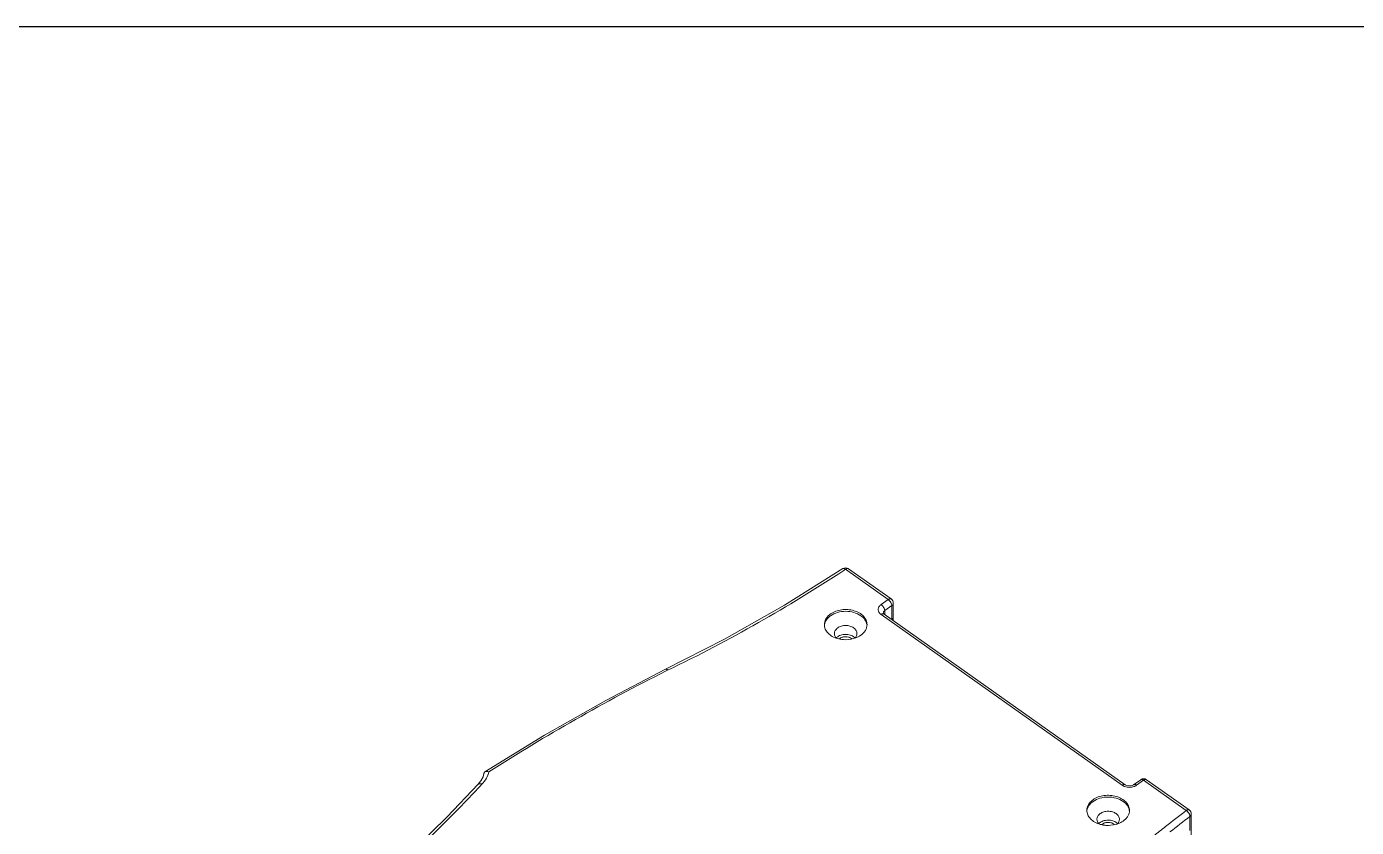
# Model space of a CAD drawing. Header units: millimetres. Extents: x 1177 to 2365, y 93 to 933.
# Drawn here: x 1782 to 2073.6, y 757.9 to 933.4 of the extents above; entities that cross this region are included whole.
import ezdxf

# ---------------------------------------------------------------- set-up
doc = ezdxf.new("R2010")
doc.units = ezdxf.units.MM
doc.header["$LTSCALE"] = 0.1
doc.layers.get('0').update_dxf_attribs({"lineweight": 13})
doc.layers.add('图框', color=7, linetype='Continuous')

# ---------------------------------------------------------------- blocks, each defined once
blk = doc.blocks.new('A4-H')
at = {"layer": '图框'}
blk.add_lwpolyline([(0, 210.021), (297, 210.021), (297, 0), (0, 0)], close=True, dxfattribs=at)

msp = doc.modelspace()

# ---------------------------------------------------------------- linework, layer by layer
for p, q in [((1961, 814.61), (1961.07, 814.64)), ((1961, 814.61), (1961, 814.61)), ((1961.24, 814.23), (1961.61, 814.47)), ((1961.25, 814.23), (1961.61, 814.47)), ((1970.97, 807.85), (1961.61, 814.47)), ((1962.24, 814.59), (1971.6, 807.97)), ((1969.41, 806.75), (1970.97, 807.85)), ((1971.74, 806.52), (1970.19, 805.42)), ((1970.19, 805.42), (1970.19, 804.57)), ((1971.74, 803.47), (1971.74, 806.52)), ((1972.07, 803.24), (1972.07, 807.07)), ((2022.3, 767.15), (1969.41, 804.55)), ((1969.87, 804.87), (1969.87, 804.87)), ((1970.05, 804.67), (1970.04, 804.67)), ((1970.05, 804.67), (2022.94, 767.27)), ((1922.11, 792.57), (1922.11, 792.57)), ((1922.29, 792.21), (1922.59, 792.36)), ((1922.3, 792.2), (1922.59, 792.36)), ((1881.05, 767.35), (1881.05, 767.35)), ((1881.45, 766.96), (1881.85, 767.38)), ((1881.46, 766.96), (1881.85, 767.38)), ((2024.78, 767.27), (2026.33, 768.37)), ((2026.97, 768.25), (2025.41, 767.15)), ((2036.33, 761.63), (2026.97, 768.25)), ((2027.6, 768.37), (2036.97, 761.75)), ((2037.14, 760.32), (2037.14, 757.21)), ((2037.43, 520.74), (2037.43, 760.85))]:
    msp.add_line(p, q)
for points in [[(1961, 814.61), (1948.23, 806.61), (1935.07, 799.17), (1922.11, 792.57)], [(1970.04, 804.67), (1970, 804.7), (1969.88, 804.83), (1969.87, 804.87), (1969.87, 804.87)], [(1922.11, 792.57), (1909, 785.73), (1895.6, 778.11), (1882.51, 770.06)], [(1881.05, 767.35), (1874.21, 760.22), (1867.27, 753.47), (1860.65, 747.45)], [(1882.3, 769.69), (1882.14, 768.98), (1881.65, 768.1), (1881.05, 767.35)], [(2024.78, 767.27), (2024.74, 767.24), (2024.45, 767.11), (2024.06, 767.02), (2023.63, 767.03), (2023.24, 767.12), (2022.94, 767.27)]]:
    msp.add_lwpolyline(points)
for centre, radius, start, end in [((1961.61, 813.69), 1.1, 54.7362, 123.3176), ((1970.97, 807.07), 1.1, 360, 54.7348), ((1961.55, 805.14), 6.09, 254.3342, 259.0225), ((2026.97, 767.47), 1.1, 54.7319, 125.2638), ((1650.27, 982.74), 316.25, 316.5134, 316.9748), ((2023.74, 769.32), 2.61, 247.7195, 250.2005), ((2023.98, 769.31), 2.6, 289.8169, 292.283), ((2223.15, 515.99), 308.6, 127.2545, 128.3247), ((2036.33, 760.85), 1.1, 360, 54.7341), ((2019.11, 764.44), 6.09, 254.3342, 259.0225), ((2218.77, 521.56), 299.99, 127.2611, 128.3227)]:
    msp.add_arc(centre, radius, start, end)
for points, knots in [([(1922.59, 792.36), (1929.34, 795.6), (1942.47, 802.5), (1955.12, 810.21), (1961.25, 814.23)], [0, 0, 0, 0, 0.505619, 1, 1, 1, 1]), ([(1961.07, 814.64), (1961.15, 814.66), (1961.3, 814.64), (1961.47, 814.56), (1961.56, 814.5), (1961.61, 814.47)], [0, 0, 0, 0, 0.443751, 0.712481, 1, 1, 1, 1]), ([(1961.61, 814.47), (1961.66, 814.51), (1961.78, 814.58), (1961.95, 814.64), (1962.11, 814.65), (1962.21, 814.61), (1962.24, 814.59)], [0, 0, 0, 0, 0.311765, 0.579995, 0.80431, 1, 1, 1, 1]), ([(1970.97, 807.85), (1971.02, 807.89), (1971.14, 807.96), (1971.31, 808.02), (1971.47, 808.03), (1971.57, 807.99), (1971.6, 807.97)], [0, 0, 0, 0, 0.311769, 0.58, 0.804314, 1, 1, 1, 1]), ([(1970.97, 807.85), (1971.08, 807.77), (1971.28, 807.58), (1971.52, 807.24), (1971.69, 806.88), (1971.74, 806.63), (1971.74, 806.52)], [0, 0, 0, 0, 0.253663, 0.524648, 0.782339, 1, 1, 1, 1]), ([(1966.31, 802.35), (1966.31, 802.51), (1966.27, 802.84), (1966.06, 803.49), (1965.54, 804.25), (1964.59, 804.97), (1963.41, 805.45), (1962.09, 805.68), (1960.32, 805.63), (1959.02, 805.18), (1958.33, 804.68)], [0, 0, 0, 0, 0.049921, 0.100886, 0.208885, 0.328501, 0.459328, 0.597675, 0.738038, 1, 1, 1, 1]), ([(1958.33, 804.3), (1958.78, 804.62), (1959.86, 805.11), (1961.63, 805.34), (1963.4, 805.11), (1964.48, 804.62), (1964.94, 804.3)], [0, 0, 0, 0, 0.240748, 0.500001, 0.759253, 1, 1, 1, 1]), ([(1969.41, 806.75), (1969.22, 806.61), (1968.97, 806.36), (1968.8, 805.96), (1968.75, 805.65), (1968.8, 805.34), (1968.97, 804.93), (1969.22, 804.68), (1969.41, 804.55)], [0, 0, 0, 0, 0.26327, 0.383809, 0.499986, 0.616159, 0.736689, 1, 1, 1, 1]), ([(1969.41, 806.75), (1969.52, 806.67), (1969.72, 806.48), (1969.97, 806.14), (1970.14, 805.78), (1970.19, 805.53), (1970.19, 805.42)], [0, 0, 0, 0, 0.242999, 0.52464, 0.791922, 1, 1, 1, 1]), ([(1970.19, 805.42), (1970.09, 805.35), (1969.94, 805.19), (1969.87, 804.97), (1969.87, 804.87)], [0, 0, 0, 0, 0.528688, 1, 1, 1, 1]), ([(1971.74, 806.52), (1971.84, 806.59), (1972, 806.74), (1972.07, 806.97), (1972.07, 807.07)], [0, 0, 0, 0, 0.528923, 1, 1, 1, 1]), ([(1958.33, 804.68), (1958.12, 804.54), (1957.74, 804.21), (1957.3, 803.64), (1957.02, 803.01), (1956.96, 802.56), (1956.96, 802.35)], [0, 0, 0, 0, 0.273041, 0.528146, 0.768253, 1, 1, 1, 1]), ([(1956.96, 802.35), (1956.96, 802.18), (1956.99, 801.85), (1957.21, 801.19), (1957.75, 800.42), (1958.71, 799.7), (1959.49, 799.39), (1959.91, 799.27)], [0, 0, 0, 0, 0.108448, 0.219221, 0.45424, 0.714893, 1, 1, 1, 1]), ([(1956.99, 802.34), (1957.02, 802.52), (1957.13, 802.9), (1957.52, 803.61), (1957.98, 804.05), (1958.33, 804.3)], [0, 0, 0, 0, 0.232449, 0.474673, 1, 1, 1, 1]), ([(1963.38, 801.64), (1963.14, 801.81), (1962.57, 802.07), (1961.63, 802.2), (1960.7, 802.07), (1960.12, 801.81), (1959.88, 801.64)], [0, 0, 0, 0, 0.240757, 0.499999, 0.759242, 1, 1, 1, 1]), ([(1964.94, 804.3), (1965.29, 804.05), (1965.75, 803.61), (1966.14, 802.9), (1966.25, 802.52), (1966.28, 802.34)], [0, 0, 0, 0, 0.525326, 0.76755, 1, 1, 1, 1]), ([(1964.94, 800.01), (1965.15, 800.16), (1965.53, 800.48), (1965.97, 801.06), (1966.24, 801.69), (1966.31, 802.13), (1966.31, 802.35)], [0, 0, 0, 0, 0.273041, 0.528146, 0.768253, 1, 1, 1, 1]), ([(1970.04, 804.67), (1970.01, 804.69), (1969.91, 804.73), (1969.74, 804.72), (1969.57, 804.65), (1969.46, 804.59), (1969.41, 804.55)], [0, 0, 0, 0, 0.204566, 0.439186, 0.708145, 1, 1, 1, 1]), ([(1971.98, 803.66), (1971.97, 803.64), (1971.9, 803.54), (1971.82, 803.46), (1971.74, 803.41)], [0, 0, 0, 0, 0.238568, 1, 1, 1, 1]), ([(1971.78, 803.44), (1971.87, 803.5), (1972.01, 803.66), (1972.07, 803.86), (1972.07, 803.96)], [0, 0, 0, 0, 0.526275, 1, 1, 1, 1]), ([(1972.07, 803.96), (1972.07, 803.88), (1972.04, 803.78), (1972, 803.68), (1971.98, 803.66)], [0, 0, 0, 0, 0.74106, 1, 1, 1, 1]), ([(1959.88, 801.64), (1959.67, 801.49), (1959.39, 801.21), (1959.19, 800.75), (1959.16, 800.52), (1959.16, 800.4)], [0, 0, 0, 0, 0.526764, 0.767593, 1, 1, 1, 1]), ([(1959.16, 800.4), (1959.16, 800.22), (1959.25, 799.82), (1959.49, 799.5), (1959.64, 799.36)], [0, 0, 0, 0, 0.478979, 1, 1, 1, 1]), ([(1959.59, 799.45), (1959.61, 799.47), (1959.7, 799.56), (1959.8, 799.64), (1959.88, 799.7)], [0, 0, 0, 0, 0.244603, 1, 1, 1, 1]), ([(1959.88, 799.7), (1960.15, 799.89), (1960.8, 800.16), (1961.85, 800.25), (1962.87, 800.04), (1963.45, 799.68), (1963.67, 799.45)], [0, 0, 0, 0, 0.245208, 0.509047, 0.767741, 1, 1, 1, 1]), ([(1961.12, 799.65), (1961.03, 799.63), (1960.71, 799.54), (1960.41, 799.38), (1960.24, 799.21)], [0, 0, 0, 0, 0.266273, 1, 1, 1, 1]), ([(1960.39, 799.16), (1960.64, 799.11), (1961.62, 798.98), (1962.64, 799.07), (1963.36, 799.27)], [0, 0, 0, 0, 0.250853, 1, 1, 1, 1]), ([(1962.58, 799.51), (1962.47, 799.56), (1962, 799.72), (1961.48, 799.73), (1961.12, 799.65)], [0, 0, 0, 0, 0.243331, 1, 1, 1, 1]), ([(1963.03, 799.22), (1963, 799.24), (1962.86, 799.36), (1962.7, 799.45), (1962.58, 799.51)], [0, 0, 0, 0, 0.239806, 1, 1, 1, 1]), ([(1963.36, 799.27), (1963.5, 799.32), (1964.06, 799.49), (1964.59, 799.76), (1964.94, 800.01)], [0, 0, 0, 0, 0.260323, 1, 1, 1, 1]), ([(1964.11, 800.4), (1964.11, 800.52), (1964.07, 800.75), (1963.87, 801.21), (1963.6, 801.49), (1963.38, 801.64)], [0, 0, 0, 0, 0.232407, 0.473237, 1, 1, 1, 1]), ([(1963.62, 799.36), (1963.77, 799.5), (1964.01, 799.82), (1964.11, 800.22), (1964.11, 800.4)], [0, 0, 0, 0, 0.52105, 1, 1, 1, 1]), ([(1883.36, 770.08), (1889.6, 774.06), (1902.39, 781.78), (1915.56, 788.84), (1922.29, 792.21)], [0, 0, 0, 0, 0.495562, 1, 1, 1, 1]), ([(1922.59, 792.36), (1922.55, 792.4), (1922.47, 792.48), (1922.34, 792.56), (1922.22, 792.59), (1922.14, 792.58), (1922.11, 792.57)], [0, 0, 0, 0, 0.327603, 0.600896, 0.819205, 1, 1, 1, 1]), ([(1881.85, 767.38), (1882.22, 767.77), (1882.87, 768.6), (1883.28, 769.58), (1883.36, 770.08)], [0, 0, 0, 0, 0.517388, 1, 1, 1, 1]), ([(1882.3, 769.69), (1882.3, 769.77), (1882.34, 769.92), (1882.45, 770.02), (1882.51, 770.06)], [0, 0, 0, 0, 0.504669, 1, 1, 1, 1]), ([(1882.51, 770.06), (1882.56, 770.1), (1882.72, 770.16), (1883.02, 770.17), (1883.24, 770.12), (1883.36, 770.08)], [0, 0, 0, 0, 0.21641, 0.582846, 1, 1, 1, 1]), ([(1881.05, 767.35), (1881.09, 767.39), (1881.2, 767.47), (1881.41, 767.5), (1881.63, 767.47), (1881.78, 767.41), (1881.85, 767.38)], [0, 0, 0, 0, 0.212894, 0.452043, 0.71895, 1, 1, 1, 1]), ([(2022.3, 767.15), (2022.36, 767.19), (2022.47, 767.25), (2022.64, 767.32), (2022.8, 767.33), (2022.9, 767.29), (2022.94, 767.27)], [0, 0, 0, 0, 0.292097, 0.5611, 0.79554, 1, 1, 1, 1]), ([(2022.3, 767.15), (2022.34, 767.12), (2022.48, 767.03), (2022.63, 766.95), (2022.75, 766.9)], [0, 0, 0, 0, 0.242732, 1, 1, 1, 1]), ([(2024.78, 767.27), (2024.82, 767.29), (2024.91, 767.33), (2025.08, 767.32), (2025.25, 767.25), (2025.36, 767.19), (2025.41, 767.15)], [0, 0, 0, 0, 0.204459, 0.438899, 0.707902, 1, 1, 1, 1]), ([(2024.97, 766.9), (2025.01, 766.92), (2025.16, 766.99), (2025.31, 767.07), (2025.41, 767.15)], [0, 0, 0, 0, 0.25742, 1, 1, 1, 1]), ([(2026.33, 768.37), (2026.37, 768.39), (2026.46, 768.43), (2026.62, 768.42), (2026.8, 768.36), (2026.91, 768.29), (2026.97, 768.25)], [0, 0, 0, 0, 0.195978, 0.420222, 0.688361, 1, 1, 1, 1]), ([(2027.6, 768.37), (2027.57, 768.39), (2027.47, 768.43), (2027.31, 768.42), (2027.14, 768.36), (2027.03, 768.29), (2026.97, 768.25)], [0, 0, 0, 0, 0.195687, 0.420002, 0.688232, 1, 1, 1, 1]), ([(1861.38, 747.41), (1862.99, 748.82), (1869.31, 754.51), (1875.35, 760.5), (1879.71, 765.1)], [0, 0, 0, 0, 0.252997, 1, 1, 1, 1]), ([(2023.87, 761.65), (2023.87, 761.81), (2023.83, 762.14), (2023.62, 762.79), (2023.09, 763.55), (2022.15, 764.27), (2020.97, 764.75), (2019.64, 764.98), (2017.88, 764.93), (2016.58, 764.48), (2015.89, 763.98)], [0, 0, 0, 0, 0.049921, 0.100886, 0.208885, 0.328501, 0.459328, 0.597675, 0.738038, 1, 1, 1, 1]), ([(2015.89, 763.6), (2016.34, 763.92), (2017.42, 764.41), (2019.19, 764.64), (2020.96, 764.41), (2022.04, 763.92), (2022.5, 763.6)], [0, 0, 0, 0, 0.240748, 0.500001, 0.759253, 1, 1, 1, 1]), ([(2022.85, 766.86), (2023.17, 766.75), (2023.86, 766.63), (2024.54, 766.75), (2024.86, 766.86)], [0, 0, 0, 0, 0.500012, 1, 1, 1, 1]), ([(2015.89, 763.98), (2015.68, 763.84), (2015.3, 763.51), (2014.85, 762.94), (2014.58, 762.31), (2014.52, 761.86), (2014.52, 761.65)], [0, 0, 0, 0, 0.273041, 0.528146, 0.768253, 1, 1, 1, 1]), ([(2014.52, 761.65), (2014.52, 761.48), (2014.55, 761.15), (2014.77, 760.49), (2015.31, 759.72), (2016.27, 759), (2017.05, 758.69), (2017.47, 758.57)], [0, 0, 0, 0, 0.108448, 0.219221, 0.45424, 0.714893, 1, 1, 1, 1]), ([(2014.55, 761.64), (2014.58, 761.82), (2014.69, 762.2), (2015.08, 762.91), (2015.54, 763.35), (2015.89, 763.6)], [0, 0, 0, 0, 0.232449, 0.474673, 1, 1, 1, 1]), ([(2020.94, 760.94), (2020.7, 761.11), (2020.13, 761.37), (2019.19, 761.5), (2018.26, 761.37), (2017.68, 761.11), (2017.44, 760.94)], [0, 0, 0, 0, 0.240757, 0.499999, 0.759242, 1, 1, 1, 1]), ([(2022.5, 763.6), (2022.84, 763.35), (2023.31, 762.91), (2023.7, 762.2), (2023.81, 761.82), (2023.84, 761.64)], [0, 0, 0, 0, 0.525326, 0.76755, 1, 1, 1, 1]), ([(2022.5, 759.31), (2022.71, 759.46), (2023.09, 759.78), (2023.53, 760.36), (2023.8, 760.99), (2023.87, 761.43), (2023.87, 761.65)], [0, 0, 0, 0, 0.273041, 0.528146, 0.768253, 1, 1, 1, 1]), ([(2036.97, 761.75), (2036.93, 761.77), (2036.84, 761.81), (2036.68, 761.8), (2036.5, 761.74), (2036.39, 761.67), (2036.33, 761.63)], [0, 0, 0, 0, 0.195682, 0.419994, 0.688227, 1, 1, 1, 1]), ([(2036.33, 761.63), (2036.44, 761.56), (2036.65, 761.37), (2036.91, 761.04), (2037.08, 760.68), (2037.14, 760.43), (2037.14, 760.32)], [0, 0, 0, 0, 0.244725, 0.526406, 0.792653, 1, 1, 1, 1]), ([(2017.44, 760.94), (2017.23, 760.79), (2016.95, 760.51), (2016.75, 760.05), (2016.72, 759.82), (2016.72, 759.7)], [0, 0, 0, 0, 0.526764, 0.767593, 1, 1, 1, 1]), ([(2016.72, 759.7), (2016.72, 759.52), (2016.81, 759.12), (2017.05, 758.8), (2017.2, 758.66)], [0, 0, 0, 0, 0.478979, 1, 1, 1, 1]), ([(2017.15, 758.75), (2017.17, 758.77), (2017.26, 758.86), (2017.36, 758.94), (2017.44, 759)], [0, 0, 0, 0, 0.244602, 1, 1, 1, 1]), ([(2017.44, 759), (2017.71, 759.19), (2018.36, 759.46), (2019.41, 759.55), (2020.43, 759.34), (2021.01, 758.98), (2021.23, 758.75)], [0, 0, 0, 0, 0.245191, 0.509029, 0.767721, 1, 1, 1, 1]), ([(2018.67, 758.95), (2018.59, 758.93), (2018.27, 758.84), (2017.97, 758.68), (2017.79, 758.51)], [0, 0, 0, 0, 0.266273, 1, 1, 1, 1]), ([(2017.95, 758.46), (2018.2, 758.41), (2019.18, 758.28), (2020.2, 758.37), (2020.92, 758.57)], [0, 0, 0, 0, 0.250853, 1, 1, 1, 1]), ([(2020.13, 758.81), (2020.03, 758.86), (2019.56, 759.02), (2019.04, 759.03), (2018.67, 758.95)], [0, 0, 0, 0, 0.243331, 1, 1, 1, 1]), ([(2020.59, 758.52), (2020.56, 758.54), (2020.42, 758.66), (2020.26, 758.75), (2020.13, 758.81)], [0, 0, 0, 0, 0.239806, 1, 1, 1, 1]), ([(2020.92, 758.57), (2021.06, 758.62), (2021.62, 758.79), (2022.15, 759.06), (2022.5, 759.31)], [0, 0, 0, 0, 0.260323, 1, 1, 1, 1]), ([(2021.67, 759.7), (2021.67, 759.82), (2021.63, 760.05), (2021.43, 760.51), (2021.15, 760.79), (2020.94, 760.94)], [0, 0, 0, 0, 0.232407, 0.473237, 1, 1, 1, 1]), ([(2021.18, 758.66), (2021.33, 758.8), (2021.57, 759.12), (2021.67, 759.52), (2021.67, 759.7)], [0, 0, 0, 0, 0.52105, 1, 1, 1, 1]), ([(2037.14, 760.32), (2037.22, 760.39), (2037.37, 760.54), (2037.43, 760.75), (2037.43, 760.85)], [0, 0, 0, 0, 0.526902, 1, 1, 1, 1]), ([(2031.77, 758.1), (2030.9, 757.41), (2027.46, 754.65), (2024.08, 751.82), (2021.58, 749.66)], [0, 0, 0, 0, 0.251483, 1, 1, 1, 1])]:
    msp.add_open_spline(points, degree=3, knots=knots)

# ---------------------------------------------------------------- block references
at = {"layer": '图框', "xscale": 3.9993651, "yscale": 3.9993651, "zscale": 3.9993651}
msp.add_blockref('A4-H', (1177.46, 93.43), dxfattribs=at)

doc.saveas('drawing.dxf')
